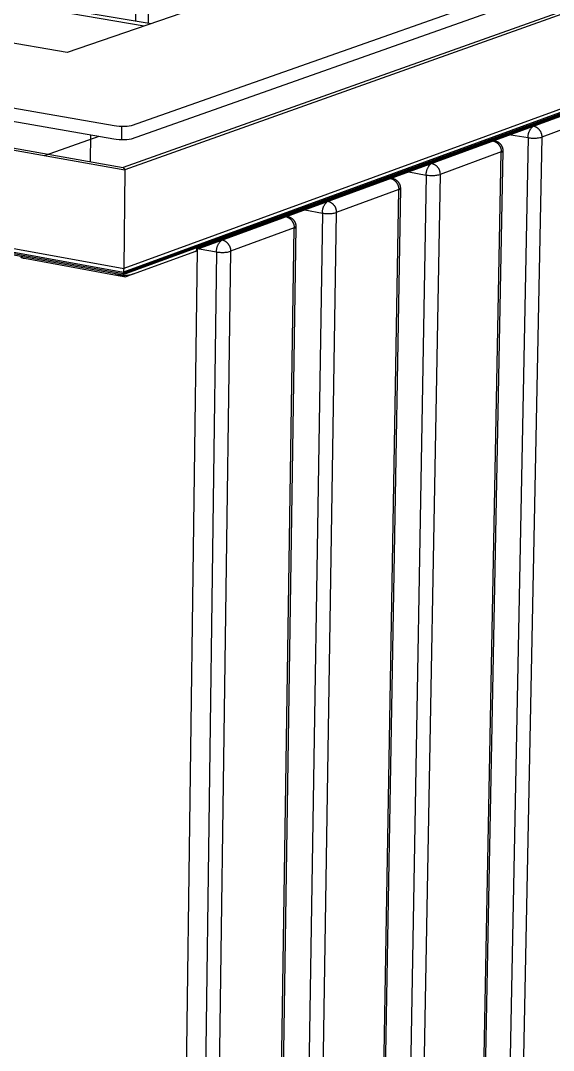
# Model space of a CAD drawing. Header units: millimetres. Extents: x -1283 to 2747, y -259 to 2557.
# Drawn here: x 63.4 to 205.2, y 447.1 to 721.3 of the extents above; entities that cross this region are included whole.
import ezdxf

# ---------------------------------------------------------------- set-up
doc = ezdxf.new("R2010")
doc.units = ezdxf.units.MM
doc.header["$MEASUREMENT"] = 0
doc.layers.add('Utwórz2D linie widoczne', color=7, linetype='Continuous', true_color=0x000000)

msp = doc.modelspace()

# ---------------------------------------------------------------- linework, layer by layer
at = {"layer": 'Utwórz2D linie widoczne'}
for p, q in [((197.1, 754.51), (75.77, 712.79)), ((92.94, 693.37), (272.76, 756.75)), ((92.9, 689.83), (272.68, 753.41)), ((271.59, 746.58), (90.67, 682.17)), ((273.95, 746.66), (91.15, 681.54)), ((75.77, 712.79), (-103.62, 743.77)), ((-180.13, 740.46), (88.26, 693.32)), ((-180.1, 737.06), (88.22, 689.78)), ((94.19, 736.72), (94.01, 721.18)), ((97.48, 720.59), (97.68, 736.85)), ((20.22, 732.87), (96.33, 719.86)), ((20.74, 733.69), (98.13, 720.48)), ((-182.79, 730.18), (91.15, 681.54)), ((-180.35, 730.26), (90.67, 682.17)), ((273.33, 721.93), (90.85, 655.3)), ((272.34, 720.04), (90.63, 653.59)), ((272.71, 720.47), (90.71, 653.94)), ((273.07, 720.94), (90.79, 654.33)), ((255.09, 713.51), (110.21, 660.52)), ((255.58, 713.52), (110.32, 660.39)), ((255.79, 713.54), (110.35, 660.33)), ((-182.58, 705.06), (90.85, 655.3)), ((-182.33, 704.07), (90.79, 654.33)), ((-181.96, 703.62), (90.71, 653.94)), ((-181.59, 703.21), (90.63, 653.59)), ((218.12, 696.12), (202.12, 690.24)), ((88.26, 693.32), (88.91, 693.23)), ((88.91, 693.23), (89.63, 693.16)), ((89.63, 693.16), (90.35, 693.14)), ((90.31, 689.59), (90.35, 693.14)), ((90.35, 693.14), (91.06, 693.15)), ((91.06, 693.15), (91.75, 693.19)), ((91.75, 693.19), (92.33, 693.27)), ((92.33, 693.27), (92.94, 693.37)), ((198.55, 690.9), (198.58, 691.03)), ((198.58, 691.03), (198.61, 691.16)), ((198.61, 691.16), (198.64, 691.29)), ((198.64, 691.29), (198.68, 691.42)), ((198.68, 691.42), (198.72, 691.55)), ((198.72, 691.55), (198.77, 691.67)), ((198.77, 691.67), (198.82, 691.79)), ((198.82, 691.79), (198.88, 691.91)), ((198.88, 691.91), (198.94, 692.03)), ((198.94, 692.03), (199, 692.15)), ((199, 692.15), (199.07, 692.27)), ((199.07, 692.27), (199.14, 692.38)), ((199.14, 692.38), (199.22, 692.49)), ((199.22, 692.49), (199.29, 692.6)), ((199.29, 692.6), (199.38, 692.7)), ((199.38, 692.7), (199.46, 692.8)), ((199.46, 692.8), (199.55, 692.9)), ((199.55, 692.9), (199.64, 693)), ((200.07, 693.15), (200.16, 693.12)), ((200.16, 693.12), (200.26, 693.09)), ((200.26, 693.09), (200.35, 693.05)), ((200.35, 693.05), (200.44, 693.01)), ((200.44, 693.01), (200.53, 692.96)), ((200.53, 692.96), (200.62, 692.91)), ((200.62, 692.91), (200.71, 692.86)), ((200.71, 692.86), (200.79, 692.81)), ((200.79, 692.81), (200.88, 692.75)), ((200.88, 692.75), (200.96, 692.7)), ((200.96, 692.7), (201.04, 692.63)), ((201.04, 692.63), (201.12, 692.57)), ((201.12, 692.57), (201.19, 692.5)), ((201.19, 692.5), (201.26, 692.43)), ((201.26, 692.43), (201.33, 692.36)), ((201.33, 692.36), (201.4, 692.28)), ((201.4, 692.28), (201.47, 692.21)), ((201.47, 692.21), (201.53, 692.13)), ((201.53, 692.13), (201.59, 692.05)), ((201.59, 692.05), (201.64, 691.96)), ((201.64, 691.96), (201.7, 691.88)), ((201.7, 691.88), (201.75, 691.79)), ((201.75, 691.79), (201.8, 691.7)), ((201.8, 691.7), (201.84, 691.61)), ((201.84, 691.61), (201.88, 691.52)), ((201.88, 691.52), (201.92, 691.43)), ((201.92, 691.43), (201.96, 691.33)), ((201.96, 691.33), (201.99, 691.24)), ((201.99, 691.24), (202.02, 691.14)), ((202.02, 691.14), (202.04, 691.04)), ((202.04, 691.04), (202.06, 690.95)), ((69.75, 685.34), (84.3, 690.47)), ((81.99, 690.87), (81.91, 683.73)), ((88.22, 689.78), (88.87, 689.68)), ((88.87, 689.68), (89.59, 689.62)), ((89.59, 689.62), (90.31, 689.59)), ((90.31, 689.59), (91.01, 689.6)), ((91.01, 689.6), (91.7, 689.65)), ((91.7, 689.65), (92.28, 689.73)), ((92.28, 689.73), (92.9, 689.83)), ((198.49, 690.11), (187.22, 113.57)), ((189.28, 689.21), (189.37, 689.17)), ((189.37, 689.17), (189.47, 689.14)), ((189.47, 689.14), (189.56, 689.1)), ((189.48, 689.28), (189.51, 689.28)), ((189.49, 689.28), (189.56, 689.27)), ((189.51, 689.28), (189.53, 689.28)), ((189.53, 689.28), (189.55, 689.27)), ((189.55, 689.27), (189.57, 689.27)), ((189.56, 689.1), (189.66, 689.06)), ((189.57, 689.27), (189.59, 689.27)), ((189.59, 689.27), (189.68, 689.25)), ((189.66, 689.06), (189.75, 689.01)), ((189.68, 689.25), (189.77, 689.23)), ((189.75, 689.01), (189.84, 688.97)), ((189.77, 689.23), (189.86, 689.21)), ((189.84, 688.97), (189.92, 688.92)), ((189.86, 689.21), (189.95, 689.18)), ((189.92, 688.92), (190.01, 688.86)), ((189.95, 689.18), (190.03, 689.15)), ((190.01, 688.86), (190.09, 688.81)), ((190.03, 689.15), (190.12, 689.12)), ((190.09, 688.81), (190.17, 688.75)), ((190.12, 689.12), (190.2, 689.08)), ((190.17, 688.75), (190.25, 688.68)), ((190.2, 689.08), (190.28, 689.04)), ((190.25, 688.68), (190.33, 688.62)), ((190.28, 689.04), (190.36, 689)), ((190.33, 688.62), (190.41, 688.55)), ((190.36, 689), (190.44, 688.96)), ((190.41, 688.55), (190.48, 688.48)), ((190.44, 688.96), (190.52, 688.91)), ((190.48, 688.48), (190.55, 688.41)), ((190.52, 688.91), (190.59, 688.86)), ((190.55, 688.41), (190.62, 688.33)), ((190.59, 688.86), (190.67, 688.81)), ((190.62, 688.33), (190.68, 688.26)), ((190.67, 688.81), (190.74, 688.76)), ((190.68, 688.26), (190.74, 688.18)), ((202.12, 690.24), (190.7, 113.77)), ((190.74, 688.76), (190.81, 688.7)), ((190.81, 688.7), (190.88, 688.64)), ((190.88, 688.64), (190.95, 688.58)), ((190.95, 688.58), (191.01, 688.52)), ((191.01, 688.52), (191.07, 688.45)), ((191.07, 688.45), (191.13, 688.39)), ((191.13, 688.39), (191.19, 688.32)), ((191.19, 688.32), (191.25, 688.24)), ((191.25, 688.24), (191.3, 688.17)), ((193.91, 690.9), (198.49, 690.11)), ((198.49, 690.37), (198.5, 690.51)), ((198.49, 690.24), (198.49, 690.37)), ((198.49, 690.11), (198.49, 690.24)), ((198.49, 690.11), (198.76, 690.06)), ((198.5, 690.51), (198.51, 690.64)), ((198.51, 690.64), (198.53, 690.77)), ((198.53, 690.77), (198.55, 690.9)), ((198.76, 690.06), (199.04, 690.03)), ((199.04, 690.03), (199.33, 690)), ((199.33, 690), (199.61, 689.98)), ((199.61, 689.98), (199.89, 689.97)), ((199.89, 689.97), (200.17, 689.98)), ((200.17, 689.98), (200.45, 689.99)), ((200.45, 689.99), (200.73, 690.01)), ((200.73, 690.01), (201.01, 690.04)), ((201.01, 690.04), (201.29, 690.07)), ((201.29, 690.07), (201.57, 690.12)), ((201.57, 690.12), (201.85, 690.18)), ((201.85, 690.18), (202.12, 690.24)), ((202.06, 690.95), (202.08, 690.85)), ((202.08, 690.85), (202.1, 690.75)), ((202.1, 690.75), (202.11, 690.65)), ((202.11, 690.65), (202.12, 690.55)), ((202.12, 690.55), (202.12, 690.45)), ((202.12, 690.45), (202.12, 690.34)), ((202.12, 690.34), (202.12, 690.24)), ((191.34, 686.29), (175.04, 680.3)), ((180.34, 107.89), (191.34, 686.29)), ((191.76, 686.62), (180.75, 108.41)), ((190.74, 688.18), (190.8, 688.1)), ((190.8, 688.1), (190.86, 688.01)), ((190.86, 688.01), (190.92, 687.93)), ((190.92, 687.93), (190.97, 687.84)), ((190.97, 687.84), (191.01, 687.75)), ((191.01, 687.75), (191.06, 687.66)), ((191.06, 687.66), (191.1, 687.57)), ((191.1, 687.57), (191.14, 687.47)), ((191.14, 687.47), (191.17, 687.38)), ((191.17, 687.38), (191.21, 687.28)), ((191.21, 687.28), (191.24, 687.19)), ((191.24, 687.19), (191.26, 687.09)), ((191.26, 687.09), (191.28, 686.99)), ((191.28, 686.99), (191.3, 686.89)), ((191.3, 688.17), (191.35, 688.09)), ((191.3, 686.89), (191.32, 686.79)), ((191.32, 686.79), (191.33, 686.69)), ((191.33, 686.69), (191.34, 686.59)), ((191.34, 686.59), (191.34, 686.49)), ((191.34, 686.49), (191.34, 686.39)), ((191.34, 686.39), (191.34, 686.29)), ((191.34, 686.29), (191.36, 686.29)), ((191.35, 688.09), (191.4, 688.02)), ((191.36, 686.29), (191.37, 686.29)), ((191.37, 686.29), (191.39, 686.3)), ((191.39, 686.3), (191.41, 686.3)), ((191.4, 688.02), (191.44, 687.94)), ((191.41, 686.3), (191.42, 686.31)), ((191.42, 686.31), (191.44, 686.31)), ((191.44, 687.94), (191.48, 687.86)), ((191.44, 686.31), (191.46, 686.32)), ((191.46, 686.32), (191.47, 686.32)), ((191.47, 686.32), (191.49, 686.33)), ((191.48, 687.86), (191.52, 687.78)), ((191.49, 686.33), (191.51, 686.34)), ((191.51, 686.34), (191.52, 686.35)), ((191.52, 687.78), (191.56, 687.69)), ((191.52, 686.35), (191.54, 686.36)), ((191.54, 686.36), (191.55, 686.37)), ((191.55, 686.37), (191.57, 686.37)), ((191.56, 687.69), (191.59, 687.61)), ((191.57, 686.37), (191.58, 686.39)), ((191.58, 686.39), (191.59, 686.4)), ((191.59, 687.61), (191.62, 687.53)), ((191.59, 686.4), (191.61, 686.41)), ((191.61, 686.41), (191.62, 686.42)), ((191.62, 687.53), (191.65, 687.44)), ((191.62, 686.42), (191.63, 686.43)), ((191.63, 686.43), (191.64, 686.44)), ((191.64, 686.44), (191.66, 686.46)), ((191.65, 687.44), (191.67, 687.35)), ((191.66, 686.46), (191.67, 686.47)), ((191.67, 687.35), (191.7, 687.26)), ((191.67, 686.47), (191.68, 686.48)), ((191.68, 686.48), (191.69, 686.5)), ((191.69, 686.5), (191.7, 686.51)), ((191.7, 687.26), (191.71, 687.18)), ((191.7, 686.51), (191.71, 686.53)), ((191.71, 687.18), (191.73, 687.09)), ((191.71, 686.53), (191.72, 686.54)), ((191.72, 686.54), (191.73, 686.56)), ((191.73, 687.09), (191.74, 687)), ((191.73, 686.57), (191.74, 686.59)), ((191.73, 686.56), (191.73, 686.57)), ((191.74, 687), (191.75, 686.91)), ((191.74, 686.59), (191.75, 686.6)), ((191.75, 686.91), (191.76, 686.82)), ((191.75, 686.62), (191.76, 686.64)), ((191.75, 686.6), (191.75, 686.62)), ((191.76, 686.82), (191.76, 686.73)), ((191.76, 686.73), (191.76, 686.64)), ((172.18, 682.68), (172.27, 682.78)), ((172.27, 682.78), (172.36, 682.89)), ((172.36, 682.89), (172.45, 682.99)), ((172.45, 682.99), (172.54, 683.08)), ((172.97, 683.24), (173.06, 683.21)), ((173.06, 683.21), (173.16, 683.17)), ((173.16, 683.17), (173.25, 683.13)), ((173.25, 683.13), (173.35, 683.09)), ((173.35, 683.09), (173.44, 683.05)), ((173.44, 683.05), (173.53, 683)), ((173.53, 683), (173.61, 682.95)), ((173.61, 682.95), (173.7, 682.89)), ((173.7, 682.89), (173.78, 682.84)), ((173.78, 682.84), (173.87, 682.78)), ((173.87, 682.78), (173.95, 682.71)), ((90.67, 682.17), (91.15, 681.54)), ((91.15, 681.54), (90.85, 655.3)), ((171.37, 680.16), (161.16, 98.79)), ((175.04, 680.3), (164.67, 99)), ((166.76, 680.97), (171.37, 680.16)), ((171.36, 680.3), (171.37, 680.43)), ((171.37, 680.16), (171.36, 680.3)), ((171.37, 680.43), (171.38, 680.57)), ((171.37, 680.16), (171.65, 680.12)), ((171.38, 680.57), (171.39, 680.7)), ((171.39, 680.7), (171.41, 680.83)), ((171.41, 680.83), (171.43, 680.97)), ((171.43, 680.97), (171.46, 681.1)), ((171.46, 681.1), (171.49, 681.23)), ((171.49, 681.23), (171.52, 681.36)), ((171.52, 681.36), (171.56, 681.49)), ((171.56, 681.49), (171.6, 681.62)), ((171.6, 681.62), (171.65, 681.74)), ((171.65, 681.74), (171.71, 681.87)), ((171.65, 680.12), (171.93, 680.08)), ((171.71, 681.87), (171.76, 681.99)), ((171.76, 681.99), (171.82, 682.11)), ((171.82, 682.11), (171.89, 682.23)), ((171.89, 682.23), (171.96, 682.34)), ((171.93, 680.08), (172.21, 680.05)), ((171.96, 682.34), (172.03, 682.46)), ((172.03, 682.46), (172.1, 682.57)), ((172.1, 682.57), (172.18, 682.68)), ((172.21, 680.05), (172.5, 680.04)), ((172.5, 680.04), (172.78, 680.03)), ((172.78, 680.03), (173.07, 680.03)), ((173.07, 680.03), (173.35, 680.04)), ((173.35, 680.04), (173.64, 680.06)), ((173.64, 680.06), (173.92, 680.09)), ((173.92, 680.09), (174.2, 680.13)), ((173.95, 682.71), (174.02, 682.65)), ((174.02, 682.65), (174.1, 682.58)), ((174.1, 682.58), (174.17, 682.51)), ((174.17, 682.51), (174.24, 682.44)), ((174.2, 680.13), (174.48, 680.18)), ((174.24, 682.44), (174.31, 682.36)), ((174.31, 682.36), (174.38, 682.28)), ((174.38, 682.28), (174.44, 682.2)), ((174.44, 682.2), (174.5, 682.12)), ((174.48, 680.18), (174.76, 680.24)), ((174.5, 682.12), (174.56, 682.04)), ((174.56, 682.04), (174.61, 681.95)), ((174.61, 681.95), (174.66, 681.86)), ((174.66, 681.86), (174.71, 681.77)), ((174.71, 681.77), (174.76, 681.68)), ((174.76, 681.68), (174.8, 681.59)), ((174.76, 680.24), (175.04, 680.3)), ((174.8, 681.59), (174.84, 681.5)), ((174.84, 681.5), (174.87, 681.4)), ((174.87, 681.4), (174.9, 681.3)), ((174.9, 681.3), (174.93, 681.21)), ((174.93, 681.21), (174.96, 681.11)), ((174.96, 681.11), (174.98, 681.01)), ((174.98, 681.01), (175, 680.91)), ((175, 680.91), (175.01, 680.81)), ((175.01, 680.81), (175.03, 680.71)), ((175.03, 680.71), (175.03, 680.61)), ((175.03, 680.61), (175.04, 680.51)), ((175.04, 680.51), (175.04, 680.4)), ((175.04, 680.4), (175.04, 680.3)), ((161.97, 679.22), (162.07, 679.19)), ((162.07, 679.19), (162.17, 679.15)), ((162.17, 679.15), (162.26, 679.11)), ((162.18, 679.29), (162.21, 679.29)), ((162.2, 679.3), (162.26, 679.29)), ((162.21, 679.29), (162.23, 679.29)), ((162.23, 679.29), (162.25, 679.29)), ((162.25, 679.29), (162.28, 679.29)), ((162.26, 679.11), (162.35, 679.07)), ((162.28, 679.29), (162.3, 679.28)), ((162.3, 679.28), (162.39, 679.26)), ((162.35, 679.07), (162.44, 679.02)), ((162.39, 679.26), (162.48, 679.24)), ((162.44, 679.02), (162.53, 678.97)), ((162.48, 679.24), (162.56, 679.22)), ((162.53, 678.97), (162.62, 678.92)), ((162.56, 679.22), (162.65, 679.19)), ((162.62, 678.92), (162.71, 678.87)), ((162.65, 679.19), (162.74, 679.16)), ((162.71, 678.87), (162.79, 678.81)), ((162.74, 679.16), (162.82, 679.13)), ((162.79, 678.81), (162.88, 678.75)), ((162.82, 679.13), (162.91, 679.09)), ((162.88, 678.75), (162.96, 678.69)), ((162.91, 679.09), (162.99, 679.06)), ((162.96, 678.69), (163.03, 678.62)), ((162.99, 679.06), (163.07, 679.01)), ((163.03, 678.62), (163.11, 678.55)), ((163.07, 679.01), (163.15, 678.97)), ((163.11, 678.55), (163.18, 678.48)), ((163.15, 678.97), (163.23, 678.92)), ((163.18, 678.48), (163.25, 678.41)), ((163.23, 678.92), (163.31, 678.87)), ((163.25, 678.41), (163.32, 678.33)), ((163.31, 678.87), (163.38, 678.82)), ((163.32, 678.33), (163.39, 678.26)), ((163.38, 678.82), (163.45, 678.77)), ((163.39, 678.26), (163.45, 678.18)), ((163.45, 678.77), (163.53, 678.71)), ((163.45, 678.18), (163.51, 678.09)), ((163.51, 678.09), (163.57, 678.01)), ((163.53, 678.71), (163.59, 678.65)), ((163.57, 678.01), (163.62, 677.92)), ((163.59, 678.65), (163.66, 678.59)), ((163.62, 677.92), (163.67, 677.83)), ((163.66, 678.59), (163.73, 678.53)), ((163.67, 677.83), (163.72, 677.75)), ((163.72, 677.75), (163.77, 677.65)), ((163.73, 678.53), (163.79, 678.46)), ((163.77, 677.65), (163.81, 677.56)), ((163.79, 678.46), (163.85, 678.39)), ((163.81, 677.56), (163.85, 677.47)), ((163.85, 678.39), (163.91, 678.32)), ((163.85, 677.47), (163.88, 677.37)), ((163.88, 677.37), (163.91, 677.27)), ((163.91, 678.32), (163.96, 678.25)), ((163.91, 677.27), (163.94, 677.18)), ((163.96, 678.25), (164.02, 678.17)), ((164.02, 678.17), (164.07, 678.1)), ((164.07, 678.1), (164.12, 678.02)), ((164.12, 678.02), (164.16, 677.94)), ((164.16, 677.94), (164.2, 677.86)), ((164.2, 677.86), (164.24, 677.78)), ((164.24, 677.78), (164.28, 677.69)), ((164.28, 677.69), (164.31, 677.61)), ((164.31, 677.61), (164.34, 677.52)), ((164.34, 677.52), (164.37, 677.44)), ((164.37, 677.44), (164.4, 677.35)), ((164.4, 677.35), (164.42, 677.26)), ((164.42, 677.26), (164.44, 677.17)), ((164.05, 676.27), (147.43, 670.17)), ((154.12, 93.01), (164.05, 676.27)), ((164.48, 676.61), (154.54, 93.54)), ((163.94, 677.18), (163.97, 677.08)), ((163.97, 677.08), (163.99, 676.98)), ((163.99, 676.98), (164.01, 676.88)), ((164.01, 676.88), (164.03, 676.78)), ((164.03, 676.78), (164.04, 676.68)), ((164.04, 676.68), (164.05, 676.57)), ((164.05, 676.57), (164.05, 676.47)), ((164.05, 676.47), (164.05, 676.37)), ((164.05, 676.37), (164.05, 676.27)), ((164.05, 676.27), (164.07, 676.27)), ((164.07, 676.27), (164.09, 676.28)), ((164.09, 676.28), (164.1, 676.28)), ((164.1, 676.28), (164.12, 676.28)), ((164.12, 676.28), (164.14, 676.29)), ((164.14, 676.29), (164.16, 676.3)), ((164.16, 676.3), (164.17, 676.3)), ((164.17, 676.3), (164.19, 676.31)), ((164.19, 676.31), (164.21, 676.32)), ((164.21, 676.32), (164.23, 676.33)), ((164.23, 676.33), (164.24, 676.33)), ((164.24, 676.33), (164.26, 676.34)), ((164.26, 676.34), (164.27, 676.35)), ((164.27, 676.35), (164.29, 676.36)), ((164.29, 676.36), (164.3, 676.38)), ((164.3, 676.38), (164.32, 676.39)), ((164.32, 676.39), (164.33, 676.4)), ((164.33, 676.4), (164.34, 676.41)), ((164.34, 676.41), (164.36, 676.42)), ((164.36, 676.42), (164.37, 676.44)), ((164.37, 676.44), (164.38, 676.45)), ((164.38, 676.45), (164.39, 676.47)), ((164.39, 676.47), (164.41, 676.48)), ((164.41, 676.48), (164.42, 676.49)), ((164.42, 676.49), (164.43, 676.51)), ((164.43, 676.51), (164.44, 676.53)), ((164.44, 677.17), (164.45, 677.08)), ((164.44, 676.53), (164.45, 676.54)), ((164.45, 677.08), (164.47, 676.99)), ((164.45, 676.54), (164.46, 676.56)), ((164.46, 676.57), (164.47, 676.59)), ((164.46, 676.56), (164.46, 676.57)), ((164.47, 676.99), (164.47, 676.9)), ((164.47, 676.9), (164.48, 676.81)), ((164.47, 676.59), (164.48, 676.61)), ((164.48, 676.81), (164.48, 676.72)), ((164.48, 676.72), (164.48, 676.63)), ((164.48, 676.61), (164.48, 676.63)), ((144.07, 671.75), (144.12, 671.87)), ((144.12, 671.87), (144.19, 672)), ((144.19, 672), (144.25, 672.11)), ((144.25, 672.11), (144.32, 672.23)), ((144.32, 672.23), (144.39, 672.35)), ((144.39, 672.35), (144.47, 672.46)), ((144.47, 672.46), (144.55, 672.57)), ((144.55, 672.57), (144.64, 672.68)), ((144.64, 672.68), (144.73, 672.78)), ((144.73, 672.78), (144.82, 672.88)), ((144.82, 672.88), (144.91, 672.98)), ((145.35, 673.14), (145.45, 673.1)), ((145.45, 673.1), (145.54, 673.07)), ((145.54, 673.07), (145.64, 673.03)), ((145.64, 673.03), (145.73, 672.99)), ((145.73, 672.99), (145.82, 672.94)), ((145.82, 672.94), (145.91, 672.89)), ((145.91, 672.89), (146, 672.84)), ((146, 672.84), (146.09, 672.78)), ((146.09, 672.78), (146.17, 672.73)), ((146.17, 672.73), (146.25, 672.67)), ((146.25, 672.67), (146.33, 672.6)), ((146.33, 672.6), (146.41, 672.54)), ((146.41, 672.54), (146.49, 672.47)), ((146.49, 672.47), (146.56, 672.4)), ((146.56, 672.4), (146.63, 672.32)), ((146.63, 672.32), (146.7, 672.25)), ((146.7, 672.25), (146.77, 672.17)), ((146.77, 672.17), (146.83, 672.09)), ((146.83, 672.09), (146.89, 672)), ((146.89, 672), (146.95, 671.92)), ((146.95, 671.92), (147, 671.83)), ((147, 671.83), (147.05, 671.74)), ((134.14, 669.04), (134.24, 669)), ((134.36, 669.12), (134.38, 669.11)), ((134.37, 669.12), (134.44, 669.11)), ((134.38, 669.11), (134.4, 669.11)), ((134.4, 669.11), (134.43, 669.11)), ((134.43, 669.11), (134.45, 669.11)), ((134.45, 669.11), (134.47, 669.1)), ((134.47, 669.1), (134.56, 669.09)), ((134.56, 669.09), (134.65, 669.06)), ((143.72, 670.03), (134.61, 83.75)), ((134.65, 669.06), (134.74, 669.04)), ((134.74, 669.04), (134.83, 669.01)), ((147.43, 670.17), (138.16, 83.96)), ((139.1, 670.85), (143.72, 670.03)), ((143.72, 670.16), (143.73, 670.3)), ((143.72, 670.03), (143.72, 670.16)), ((143.72, 670.03), (144.01, 669.98)), ((143.73, 670.43), (143.75, 670.57)), ((143.73, 670.3), (143.73, 670.43)), ((143.75, 670.57), (143.76, 670.71)), ((143.76, 670.71), (143.79, 670.84)), ((143.79, 670.84), (143.81, 670.97)), ((143.81, 670.97), (143.84, 671.11)), ((143.84, 671.11), (143.88, 671.24)), ((143.88, 671.24), (143.92, 671.37)), ((143.92, 671.37), (143.96, 671.5)), ((143.96, 671.5), (144.01, 671.62)), ((144.01, 671.62), (144.07, 671.75)), ((144.01, 669.98), (144.29, 669.94)), ((144.29, 669.94), (144.58, 669.92)), ((144.58, 669.92), (144.87, 669.9)), ((144.87, 669.9), (145.15, 669.89)), ((145.15, 669.89), (145.44, 669.89)), ((145.44, 669.89), (145.73, 669.9)), ((145.73, 669.9), (146.02, 669.92)), ((146.02, 669.92), (146.3, 669.95)), ((146.3, 669.95), (146.59, 669.99)), ((146.59, 669.99), (146.87, 670.04)), ((146.87, 670.04), (147.15, 670.1)), ((147.05, 671.74), (147.1, 671.65)), ((147.1, 671.65), (147.15, 671.56)), ((147.15, 671.56), (147.19, 671.47)), ((147.15, 670.1), (147.43, 670.17)), ((147.19, 671.47), (147.23, 671.37)), ((147.23, 671.37), (147.27, 671.28)), ((147.27, 671.28), (147.3, 671.18)), ((147.3, 671.18), (147.33, 671.08)), ((147.33, 671.08), (147.35, 670.98)), ((147.35, 670.98), (147.38, 670.88)), ((147.38, 670.88), (147.39, 670.78)), ((147.39, 670.78), (147.41, 670.68)), ((147.41, 670.68), (147.42, 670.58)), ((147.42, 670.58), (147.43, 670.48)), ((147.43, 670.48), (147.44, 670.37)), ((147.44, 670.27), (147.43, 670.17)), ((147.44, 670.37), (147.44, 670.27)), ((136.68, 666.4), (127.85, 78.43)), ((134.24, 669), (134.34, 668.97)), ((134.34, 668.97), (134.43, 668.93)), ((134.43, 668.93), (134.52, 668.88)), ((134.52, 668.88), (134.62, 668.84)), ((134.62, 668.84), (134.71, 668.79)), ((134.71, 668.79), (134.8, 668.74)), ((134.8, 668.74), (134.88, 668.68)), ((134.83, 669.01), (134.92, 668.98)), ((134.88, 668.68), (134.97, 668.62)), ((134.92, 668.98), (135, 668.95)), ((134.97, 668.62), (135.05, 668.56)), ((135, 668.95), (135.09, 668.92)), ((135.05, 668.56), (135.13, 668.5)), ((135.09, 668.92), (135.17, 668.88)), ((135.13, 668.5), (135.21, 668.43)), ((135.17, 668.88), (135.25, 668.84)), ((135.21, 668.43), (135.29, 668.36)), ((135.25, 668.84), (135.33, 668.79)), ((135.29, 668.36), (135.36, 668.29)), ((135.33, 668.79), (135.41, 668.74)), ((135.36, 668.29), (135.43, 668.22)), ((135.41, 668.74), (135.49, 668.69)), ((135.43, 668.22), (135.5, 668.14)), ((135.49, 668.69), (135.56, 668.64)), ((135.5, 668.14), (135.56, 668.06)), ((135.56, 668.64), (135.64, 668.59)), ((135.56, 668.06), (135.63, 667.98)), ((135.63, 667.98), (135.69, 667.9)), ((135.64, 668.59), (135.71, 668.53)), ((135.69, 667.9), (135.75, 667.81)), ((135.71, 668.53), (135.78, 668.47)), ((135.75, 667.81), (135.8, 667.73)), ((135.78, 668.47), (135.85, 668.41)), ((135.8, 667.73), (135.85, 667.64)), ((135.85, 668.41), (135.91, 668.34)), ((135.85, 667.64), (135.9, 667.55)), ((135.9, 667.55), (135.95, 667.45)), ((135.91, 668.34), (135.98, 668.28)), ((135.95, 667.45), (135.99, 667.36)), ((135.98, 668.28), (136.04, 668.21)), ((135.99, 667.36), (136.03, 667.27)), ((136.03, 667.27), (136.06, 667.17)), ((136.04, 668.21), (136.09, 668.14)), ((136.06, 667.17), (136.1, 667.07)), ((136.09, 668.14), (136.15, 668.07)), ((136.1, 667.07), (136.13, 666.97)), ((136.13, 666.97), (136.15, 666.87)), ((136.15, 668.07), (136.2, 667.99)), ((136.15, 666.87), (136.17, 666.77)), ((136.17, 666.77), (136.19, 666.67)), ((136.19, 666.67), (136.21, 666.57)), ((136.2, 667.99), (136.26, 667.92)), ((136.21, 666.57), (136.22, 666.47)), ((136.22, 666.47), (136.23, 666.37)), ((136.23, 666.37), (136.23, 666.26)), ((136.26, 667.92), (136.3, 667.84)), ((136.3, 667.84), (136.35, 667.76)), ((136.35, 667.76), (136.39, 667.68)), ((136.39, 667.68), (136.43, 667.59)), ((136.43, 667.59), (136.47, 667.51)), ((136.47, 667.51), (136.5, 667.43)), ((136.5, 667.43), (136.54, 667.34)), ((136.54, 667.34), (136.56, 667.25)), ((136.56, 667.25), (136.59, 667.16)), ((136.59, 667.16), (136.61, 667.08)), ((136.6, 666.28), (136.61, 666.29)), ((136.61, 667.08), (136.63, 666.99)), ((136.61, 666.29), (136.62, 666.31)), ((136.62, 666.31), (136.63, 666.32)), ((136.63, 666.99), (136.65, 666.9)), ((136.63, 666.32), (136.64, 666.34)), ((136.64, 666.34), (136.65, 666.35)), ((136.65, 666.9), (136.66, 666.8)), ((136.65, 666.35), (136.66, 666.37)), ((136.66, 666.8), (136.67, 666.71)), ((136.66, 666.39), (136.67, 666.4)), ((136.66, 666.37), (136.66, 666.39)), ((136.67, 666.71), (136.68, 666.62)), ((136.67, 666.4), (136.68, 666.42)), ((136.68, 666.62), (136.68, 666.53)), ((136.68, 666.53), (136.68, 666.44)), ((136.68, 666.42), (136.68, 666.44)), ((136.23, 666.06), (119.3, 659.84)), ((127.41, 77.86), (136.23, 666.06)), ((136.23, 666.26), (136.24, 666.16)), ((136.24, 666.16), (136.23, 666.06)), ((136.23, 666.06), (136.25, 666.06)), ((136.25, 666.06), (136.27, 666.06)), ((136.27, 666.06), (136.29, 666.07)), ((136.29, 666.07), (136.31, 666.07)), ((136.31, 666.07), (136.32, 666.08)), ((136.32, 666.08), (136.34, 666.08)), ((136.34, 666.08), (136.36, 666.09)), ((136.36, 666.09), (136.38, 666.1)), ((136.38, 666.1), (136.39, 666.1)), ((136.39, 666.1), (136.41, 666.11)), ((136.41, 666.11), (136.42, 666.12)), ((136.42, 666.12), (136.44, 666.13)), ((136.44, 666.13), (136.46, 666.14)), ((136.46, 666.14), (136.47, 666.15)), ((136.47, 666.15), (136.49, 666.16)), ((136.49, 666.16), (136.5, 666.17)), ((136.5, 666.17), (136.52, 666.18)), ((136.52, 666.18), (136.53, 666.19)), ((136.53, 666.19), (136.54, 666.21)), ((136.54, 666.21), (136.55, 666.22)), ((136.55, 666.22), (136.57, 666.23)), ((136.57, 666.23), (136.58, 666.25)), ((136.58, 666.25), (136.59, 666.26)), ((136.59, 666.26), (136.6, 666.28)), ((115.67, 660.79), (115.7, 660.92)), ((115.7, 660.92), (115.74, 661.05)), ((115.74, 661.05), (115.79, 661.18)), ((115.79, 661.18), (115.84, 661.31)), ((115.84, 661.31), (115.89, 661.44)), ((115.89, 661.44), (115.95, 661.56)), ((115.95, 661.56), (116.01, 661.68)), ((116.01, 661.68), (116.08, 661.81)), ((116.08, 661.81), (116.15, 661.92)), ((116.15, 661.92), (116.23, 662.04)), ((116.23, 662.04), (116.3, 662.15)), ((116.3, 662.15), (116.39, 662.26)), ((116.39, 662.26), (116.47, 662.37)), ((116.47, 662.37), (116.56, 662.48)), ((116.56, 662.48), (116.66, 662.58)), ((116.66, 662.58), (116.75, 662.68)), ((117.19, 662.84), (117.29, 662.8)), ((117.29, 662.8), (117.39, 662.77)), ((117.39, 662.77), (117.48, 662.73)), ((117.48, 662.73), (117.58, 662.68)), ((117.58, 662.68), (117.67, 662.64)), ((117.67, 662.64), (117.76, 662.59)), ((117.76, 662.59), (117.85, 662.53)), ((117.85, 662.53), (117.94, 662.48)), ((117.94, 662.48), (118.02, 662.42)), ((118.02, 662.42), (118.11, 662.36)), ((118.11, 662.36), (118.19, 662.29)), ((118.19, 662.29), (118.27, 662.23)), ((118.27, 662.23), (118.34, 662.16)), ((118.34, 662.16), (118.42, 662.09)), ((118.42, 662.09), (118.49, 662.01)), ((118.49, 662.01), (118.56, 661.93)), ((118.56, 661.93), (118.62, 661.86)), ((118.62, 661.86), (118.69, 661.77)), ((118.69, 661.77), (118.75, 661.69)), ((118.75, 661.69), (118.8, 661.6)), ((118.8, 661.6), (118.86, 661.52)), ((118.86, 661.52), (118.91, 661.43)), ((118.91, 661.43), (118.96, 661.34)), ((118.96, 661.34), (119.01, 661.24)), ((119.01, 661.24), (119.05, 661.15)), ((119.05, 661.15), (119.09, 661.05)), ((119.09, 661.05), (119.12, 660.96)), ((119.12, 660.96), (119.16, 660.86)), ((119.16, 660.86), (119.19, 660.76)), ((63.39, 658.27), (63.56, 658.21)), ((63.56, 658.21), (63.73, 658.16)), ((63.73, 658.16), (63.9, 658.11)), ((63.9, 658.11), (64.07, 658.06)), ((64.07, 658.06), (64.24, 658.03)), ((93.48, 653.81), (109.74, 659.76)), ((110.36, 660.26), (102.45, 56.89)), ((115.54, 659.69), (107.57, 68.42)), ((109.74, 659.76), (109.79, 659.78)), ((109.79, 659.78), (109.84, 659.8)), ((109.84, 659.8), (109.88, 659.82)), ((109.88, 659.82), (109.93, 659.84)), ((109.93, 659.84), (109.97, 659.86)), ((109.97, 659.86), (110.01, 659.88)), ((110.01, 659.88), (110.05, 659.9)), ((110.05, 659.9), (110.09, 659.92)), ((110.09, 659.92), (110.1, 659.93)), ((110.1, 659.93), (110.12, 659.95)), ((110.12, 659.95), (110.14, 659.96)), ((110.14, 659.96), (110.15, 659.97)), ((110.15, 659.97), (110.17, 659.98)), ((110.17, 659.98), (110.18, 659.99)), ((110.18, 659.99), (110.2, 660)), ((110.2, 660), (110.21, 660.01)), ((110.23, 660.51), (110.21, 660.52)), ((110.21, 660.01), (110.23, 660.03)), ((110.24, 660.5), (110.23, 660.51)), ((110.23, 660.03), (110.24, 660.04)), ((110.25, 660.48), (110.24, 660.5)), ((110.24, 660.04), (110.25, 660.05)), ((110.27, 660.47), (110.25, 660.48)), ((110.25, 660.05), (110.26, 660.06)), ((110.26, 660.06), (110.27, 660.07)), ((110.28, 660.46), (110.27, 660.47)), ((110.27, 660.07), (110.28, 660.09)), ((110.28, 660.45), (110.28, 660.46)), ((110.29, 660.45), (110.28, 660.45)), ((110.28, 660.09), (110.29, 660.09)), ((110.29, 660.44), (110.29, 660.45)), ((110.3, 660.43), (110.29, 660.44)), ((110.29, 660.09), (110.29, 660.1)), ((110.29, 660.1), (110.3, 660.1)), ((110.31, 660.42), (110.3, 660.43)), ((110.3, 660.43), (110.3, 660.43)), ((110.3, 660.11), (110.31, 660.12)), ((110.3, 660.1), (110.3, 660.11)), ((110.31, 660.41), (110.31, 660.42)), ((110.32, 660.4), (110.31, 660.41)), ((110.31, 660.41), (110.31, 660.41)), ((110.31, 660.13), (110.32, 660.14)), ((110.31, 660.12), (110.31, 660.13)), ((110.31, 660.12), (110.31, 660.12)), ((110.32, 660.39), (110.32, 660.4)), ((110.33, 660.39), (110.32, 660.39)), ((110.32, 660.14), (110.32, 660.15)), ((110.32, 660.15), (110.33, 660.15)), ((110.32, 660.14), (110.32, 660.14)), ((110.33, 660.38), (110.33, 660.39)), ((110.33, 660.37), (110.33, 660.38)), ((110.34, 660.36), (110.33, 660.37)), ((110.33, 660.37), (110.33, 660.37)), ((110.33, 660.16), (110.33, 660.17)), ((110.33, 660.17), (110.34, 660.17)), ((110.33, 660.15), (110.33, 660.16)), ((110.34, 660.35), (110.34, 660.36)), ((110.34, 660.34), (110.34, 660.35)), ((110.34, 660.35), (110.34, 660.35)), ((110.35, 660.34), (110.34, 660.34)), ((110.34, 660.19), (110.35, 660.2)), ((110.34, 660.18), (110.34, 660.19)), ((110.34, 660.19), (110.34, 660.19)), ((110.34, 660.17), (110.34, 660.18)), ((110.35, 660.33), (110.35, 660.34)), ((110.35, 660.32), (110.35, 660.33)), ((110.35, 660.31), (110.35, 660.32)), ((110.35, 660.32), (110.35, 660.32)), ((110.35, 660.3), (110.35, 660.31)), ((110.36, 660.29), (110.35, 660.3)), ((110.35, 660.3), (110.35, 660.3)), ((110.35, 660.24), (110.36, 660.25)), ((110.35, 660.23), (110.35, 660.24)), ((110.35, 660.24), (110.35, 660.24)), ((110.35, 660.22), (110.35, 660.23)), ((110.35, 660.21), (110.35, 660.22)), ((110.35, 660.22), (110.35, 660.22)), ((110.35, 660.2), (110.35, 660.21)), ((110.35, 660.21), (110.35, 660.21)), ((110.36, 660.28), (110.36, 660.29)), ((110.36, 660.27), (110.36, 660.28)), ((110.36, 660.28), (110.36, 660.28)), ((110.36, 660.26), (110.36, 660.27)), ((110.36, 660.25), (110.36, 660.26)), ((110.36, 660.26), (110.36, 660.26)), ((110.89, 660.53), (115.54, 659.69)), ((119.3, 659.84), (111.16, 68.64)), ((115.54, 659.83), (115.55, 659.97)), ((115.54, 659.69), (115.54, 659.83)), ((115.54, 659.69), (115.83, 659.65)), ((115.55, 660.11), (115.57, 660.24)), ((115.55, 659.97), (115.55, 660.11)), ((115.57, 660.24), (115.59, 660.38)), ((115.59, 660.38), (115.61, 660.52)), ((115.61, 660.52), (115.63, 660.65)), ((115.63, 660.65), (115.67, 660.79)), ((115.83, 659.65), (116.12, 659.61)), ((116.12, 659.61), (116.41, 659.58)), ((116.41, 659.58), (116.7, 659.56)), ((116.7, 659.56), (116.99, 659.56)), ((116.99, 659.56), (117.28, 659.56)), ((117.28, 659.56), (117.57, 659.57)), ((117.57, 659.57), (117.86, 659.59)), ((117.86, 659.59), (118.15, 659.62)), ((118.15, 659.62), (118.44, 659.66)), ((118.44, 659.66), (118.73, 659.71)), ((118.73, 659.71), (119.01, 659.77)), ((119.01, 659.77), (119.3, 659.84)), ((119.19, 660.76), (119.21, 660.66)), ((119.21, 660.66), (119.23, 660.56)), ((119.23, 660.56), (119.25, 660.46)), ((119.25, 660.46), (119.27, 660.36)), ((119.27, 660.36), (119.28, 660.25)), ((119.28, 660.25), (119.29, 660.15)), ((119.29, 660.15), (119.3, 660.05)), ((119.3, 660.05), (119.3, 659.94)), ((119.3, 659.94), (119.3, 659.84)), ((64.24, 658.03), (64.41, 657.99)), ((64.41, 657.99), (88.42, 653.62)), ((88.42, 653.62), (91.44, 653.07)), ((88.56, 653.59), (88.86, 653.55)), ((88.86, 653.55), (89.17, 653.51)), ((89.17, 653.51), (89.48, 653.48)), ((89.48, 653.48), (89.79, 653.46)), ((89.79, 653.46), (90.53, 653.32)), ((90.53, 653.32), (90.43, 653.11)), ((90.63, 653.59), (90.53, 653.32)), ((90.84, 653.44), (90.53, 653.32)), ((90.71, 653.94), (90.63, 653.59)), ((90.79, 654.33), (90.71, 653.94)), ((90.82, 654.81), (90.79, 654.33)), ((90.85, 655.3), (90.82, 654.81)), ((90.84, 653.44), (91.14, 653.44)), ((91.14, 653.44), (91.44, 653.45)), ((93.48, 653.81), (91.44, 653.07)), ((91.44, 653.45), (91.73, 653.47)), ((91.73, 653.47), (92.03, 653.5)), ((92.03, 653.5), (92.32, 653.55)), ((92.32, 653.55), (92.62, 653.6)), ((92.62, 653.6), (92.91, 653.66)), ((92.91, 653.66), (93.2, 653.73)), ((93.2, 653.73), (93.48, 653.81))]:
    msp.add_line(p, q, dxfattribs=at)

doc.saveas('drawing.dxf')
